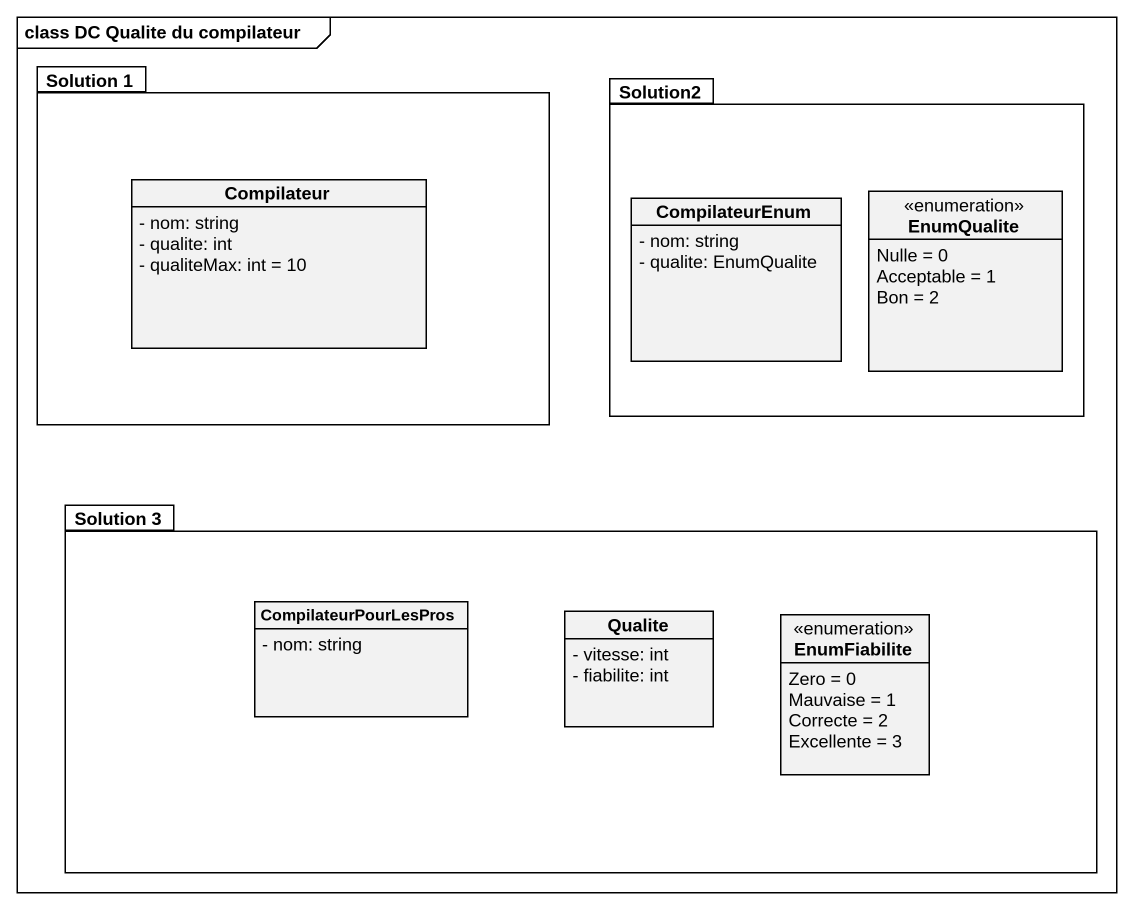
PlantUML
@startuml
mainframe class DC Qualite du compilateur
hide circle
hide empty members
skinparam classAttributeIconSize 0
package "Solution 1" as Solution_1 {
  class Compilateur {
    - nom: string
    - qualite: int
    - qualiteMax: int = 10
  }
}
package Solution2 {
  class CompilateurEnum {
    - nom: string
    - qualite: EnumQualite
  }
  enum EnumQualite {
    Nulle = 0
    Acceptable = 1
    Bon = 2
  }
}
package "Solution 3" as Solution_3 {
  class CompilateurPourLesPros {
    - nom: string
  }
  class Qualite {
    - vitesse: int
    - fiabilite: int
  }
  enum EnumFiabilite {
    Zero = 0
    Mauvaise = 1
    Correcte = 2
    Excellente = 3
  }
}
@enduml
